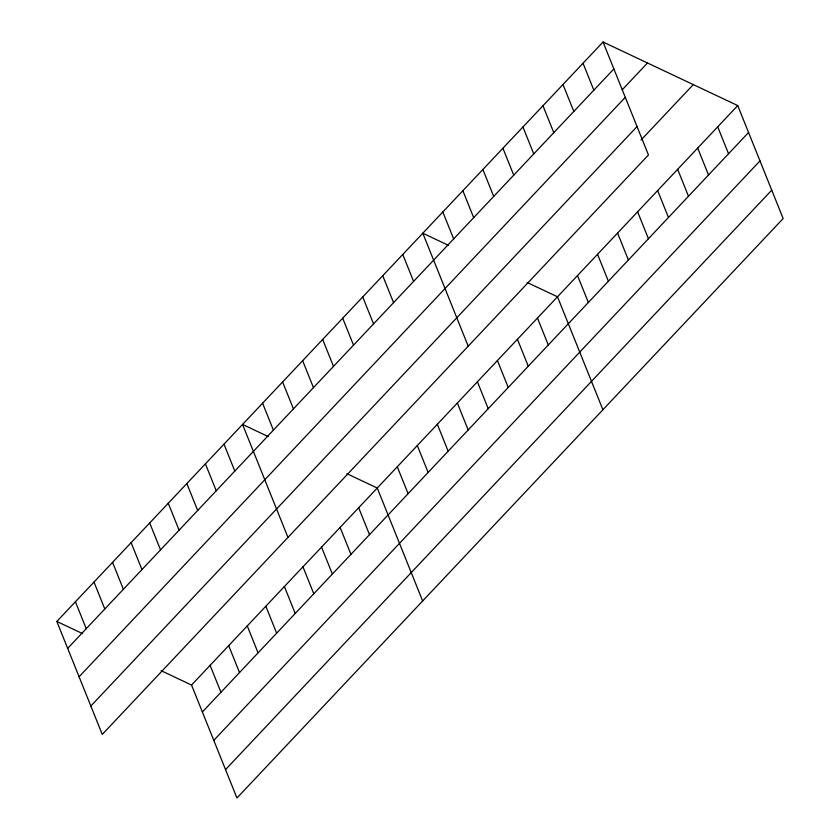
<?xml version="1.0" encoding="UTF-8"?>
<svg xmlns="http://www.w3.org/2000/svg" width="840" height="840" viewBox="0 0 840 840"><rect width="100%" height="100%" fill="white"/><g stroke="black" fill="none" stroke-linecap="round" stroke-linejoin="round"><path stroke-width="1.26" d="M603.047 42L648.459 154.959L102.26 734.423L56.847 621.464L603.047 42L737.74 105.578L783.153 218.537L236.953 798L191.541 685.041L161.133 670.688M67.672 648.396L613.872 68.933M622.24 89.775L647.493 62.979M79.086 676.788L625.286 97.325M90.846 706.03L637.046 126.567M641.046 140.028L693.294 84.599M191.541 685.041L737.74 105.578M202.367 711.974L748.566 132.51M213.78 740.365L759.98 160.902M225.54 769.608L771.74 190.145M448.539 245.375L422.804 233.226L468.206 346.185M527.09 282.45L557.498 296.804L602.91 409.763M268.286 436.59L242.56 424.442L287.963 537.401M346.836 473.666L377.255 488.03L422.656 600.978M56.847 621.464L82.583 633.612M717.717 126.83L728.543 153.762M697.694 148.071L708.519 175.004M677.659 169.323L688.485 196.256M657.636 190.565L668.462 217.497M583.023 63.252L593.849 90.174M637.613 211.816L648.438 238.749M562.989 84.493L573.815 111.426M617.578 233.058L628.404 259.99M542.966 105.745L553.791 132.667M597.555 254.31L608.38 281.243M522.942 126.987L533.768 153.919M577.521 275.552L588.357 302.484M502.908 148.239L513.734 175.172M482.885 169.481L493.71 196.413M537.474 318.045L548.3 344.978M462.861 190.733L473.687 217.665M517.44 339.297L528.266 366.23M442.827 211.974L453.653 238.907M497.417 360.538L508.242 387.471M477.393 381.791L488.219 408.723M402.769 254.468L413.606 281.4M457.359 403.032L468.185 429.965M382.746 275.719L393.572 302.652M437.336 424.284L448.161 451.217M362.723 296.961L373.548 323.894M417.312 445.536L428.138 472.458M342.689 318.213L353.514 345.145M397.278 466.778L408.104 493.71M322.665 339.455L333.491 366.387M302.642 360.707L313.467 387.639M358.68 507.728L369.506 534.66M282.608 381.948L293.433 408.881M340.106 527.426L350.942 554.358M321.542 547.134L332.367 574.067M262.584 403.2L273.409 430.132M302.967 566.832L313.793 593.764M284.403 586.53L295.229 613.462M223.986 444.15L234.811 471.082M265.829 606.239L276.654 633.171M205.412 463.848L216.237 490.781M247.254 625.937L258.079 652.869M186.847 483.556L197.673 510.479M228.69 645.635L239.516 672.567M168.273 503.255L179.099 530.187M210.116 665.343L220.941 692.275M149.698 522.952L160.524 549.885M131.135 542.661L141.96 569.594M112.56 562.359L123.386 589.292M93.986 582.057L104.811 608.99M75.421 601.766L86.247 628.698"/></g></svg>
